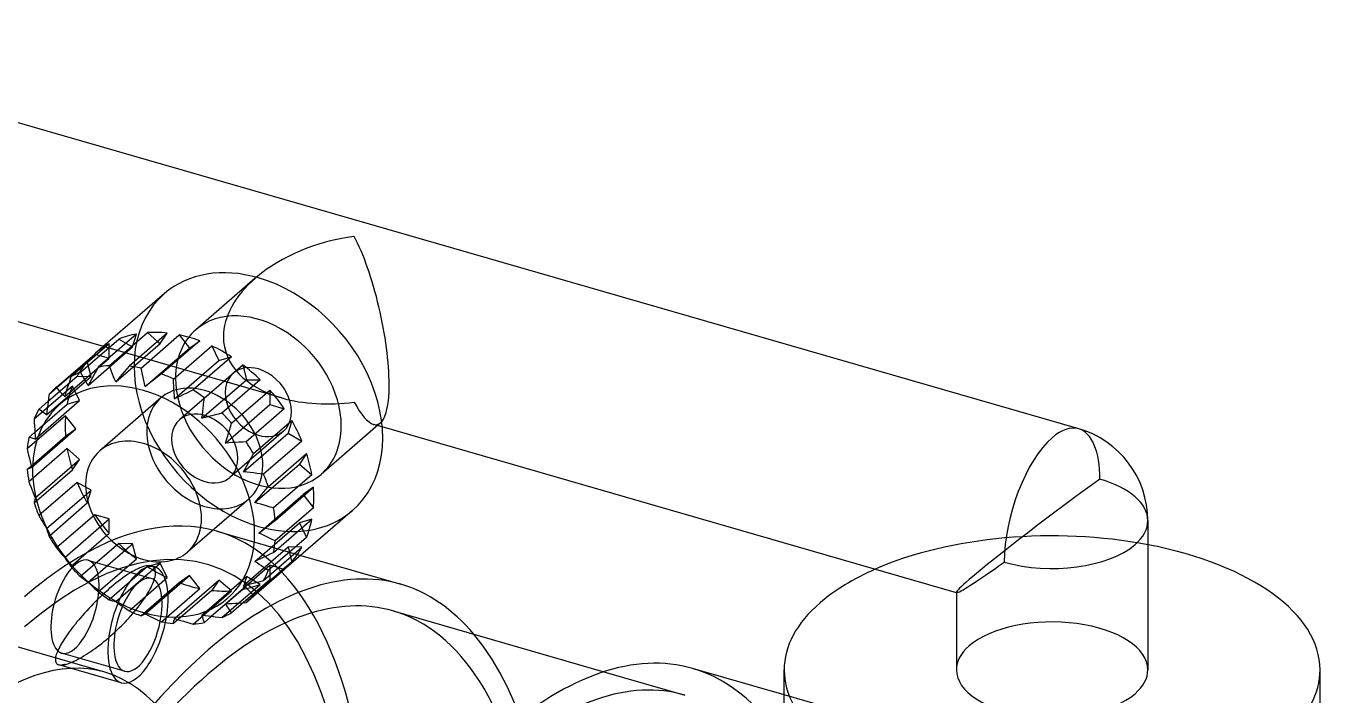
# Model space of a CAD drawing. Header units: millimetres. Extents: x -48 to 306, y -72 to 443.
# Drawn here: x 74.6 to 289.3, y 331.6 to 442.6 of the extents above; entities that cross this region are included whole.
import ezdxf

# ---------------------------------------------------------------- set-up
doc = ezdxf.new("R2010")
doc.units = ezdxf.units.MM
doc.layers.add('MAIN-1', color=7, linetype='Continuous')
doc.layers.add('MAIN-2', color=7, linetype='Continuous')

msp = doc.modelspace()

# ---------------------------------------------------------------- linework, layer by layer
at = {"layer": 'MAIN-1'}
for p, q in [((249.26, 375.8), (17.71, 442.64)), ((87.49, 389.45), (20.34, 408.84)), ((97.62, 398.22), (86.19, 388.33)), ((92.96, 391.51), (86.61, 386.01)), ((88.47, 386.25), (94.82, 391.75)), ((98.09, 391.68), (91.74, 386.18)), ((93.73, 385.87), (100.08, 391.37)), ((94.82, 391.75), (96.49, 390.3)), ((100.08, 391.37), (101.77, 389.19)), ((88.44, 389.9), (82.09, 384.4)), ((83.68, 385.17), (90.03, 390.67)), ((90.03, 390.67), (91.22, 390.01)), ((94.41, 382.81), (101.77, 389.19)), ((103.46, 390.39), (97.11, 384.89)), ((99.11, 384.05), (105.46, 389.55)), ((101.77, 389.19), (103.46, 390.39)), ((105.46, 389.55), (106.66, 387.14)), ((79.7, 382.7), (86.05, 388.2)), ((86.05, 388.2), (86.37, 388.11)), ((99.29, 380.76), (106.66, 387.14)), ((108.73, 387.73), (102.38, 382.23)), ((104.24, 380.93), (110.59, 386.43)), ((106.66, 387.14), (108.73, 387.73)), ((110.59, 386.43), (111.21, 383.94)), ((82.09, 384.4), (81.91, 383.83)), ((83.9, 384.79), (83.68, 385.17)), ((84.12, 384.42), (83.9, 384.79)), ((84.34, 384.05), (84.12, 384.42)), ((85.77, 384.47), (85.5, 383.97)), ((86.04, 384.97), (85.77, 384.47)), ((86.32, 385.49), (86.04, 384.97)), ((86.61, 386.01), (86.32, 385.49)), ((88.65, 385.78), (88.47, 386.25)), ((88.83, 385.32), (88.65, 385.78)), ((89, 384.87), (88.83, 385.32)), ((89.18, 384.43), (89, 384.87)), ((89.35, 384), (89.18, 384.43)), ((90.23, 384.41), (89.88, 383.99)), ((90.6, 384.84), (90.23, 384.41)), ((90.97, 385.28), (90.6, 384.84)), ((91.35, 385.72), (90.97, 385.28)), ((91.74, 386.18), (91.35, 385.72)), ((93.85, 385.33), (93.73, 385.87)), ((93.96, 384.81), (93.85, 385.33)), ((94.07, 384.29), (93.96, 384.81)), ((94.18, 383.79), (94.07, 384.29)), ((96.64, 384.53), (96.18, 384.17)), ((97.11, 384.89), (96.64, 384.53)), ((79.93, 382.43), (79.7, 382.7)), ((80.16, 382.16), (79.93, 382.43)), ((80.39, 381.89), (80.16, 382.16)), ((81.39, 382.18), (81.23, 381.65)), ((81.56, 382.72), (81.39, 382.18)), ((81.73, 383.27), (81.56, 382.72)), ((81.91, 383.83), (81.73, 383.27)), ((84.55, 383.7), (84.34, 384.05)), ((84.76, 383.35), (84.55, 383.7)), ((84.98, 383), (84.76, 383.35)), ((85.23, 383.48), (84.98, 383)), ((85.5, 383.97), (85.23, 383.48)), ((89.53, 383.57), (89.35, 384)), ((89.88, 383.99), (89.53, 383.57)), ((94.29, 383.29), (94.18, 383.79)), ((94.41, 382.81), (94.29, 383.29)), ((94.84, 383.14), (94.41, 382.81)), ((95.27, 383.47), (94.84, 383.14)), ((95.72, 383.82), (95.27, 383.47)), ((96.18, 384.17), (95.72, 383.82)), ((99.14, 383.48), (99.11, 384.05)), ((99.16, 382.91), (99.14, 383.48)), ((99.19, 382.36), (99.16, 382.91)), ((99.22, 381.81), (99.19, 382.36)), ((102.38, 382.23), (101.84, 381.97)), ((103.84, 377.56), (111.21, 383.94)), ((113.51, 383.89), (107.16, 378.39)), ((108.76, 376.7), (115.11, 382.2)), ((111.21, 383.94), (113.51, 383.89)), ((115.11, 382.2), (115.11, 379.81)), ((76.78, 379.02), (78.33, 380.37)), ((78.32, 380.3), (78.26, 379.73)), ((78.4, 380.87), (78.32, 380.3)), ((78.47, 381.46), (78.4, 380.87)), ((80.62, 381.63), (80.39, 381.89)), ((80.84, 381.38), (80.62, 381.63)), ((81.07, 381.13), (80.84, 381.38)), ((81.23, 381.65), (81.07, 381.13)), ((99.26, 381.28), (99.22, 381.81)), ((99.29, 380.76), (99.26, 381.28)), ((99.78, 380.99), (99.29, 380.76)), ((100.28, 381.23), (99.78, 380.99)), ((100.79, 381.47), (100.28, 381.23)), ((101.31, 381.72), (100.79, 381.47)), ((101.84, 381.97), (101.31, 381.72)), ((104.09, 379.76), (104.16, 380.34)), ((104.16, 380.34), (104.24, 380.93)), ((77, 378.86), (76.78, 379.02)), ((77.22, 378.69), (77, 378.86)), ((77.43, 378.54), (77.22, 378.69)), ((77.65, 378.39), (77.43, 378.54)), ((77.86, 378.24), (77.65, 378.39)), ((78.07, 378.09), (77.86, 378.24)), ((78.13, 378.63), (78.07, 378.09)), ((78.19, 379.17), (78.13, 378.63)), ((78.26, 379.73), (78.19, 379.17)), ((103.84, 377.56), (103.9, 378.09)), ((103.9, 378.09), (103.96, 378.64)), ((103.96, 378.64), (104.02, 379.2)), ((104.02, 379.2), (104.09, 379.76)), ((104.91, 377.82), (104.37, 377.69)), ((105.45, 377.96), (104.91, 377.82)), ((106.01, 378.1), (105.45, 377.96)), ((106.58, 378.24), (106.01, 378.1)), ((107.16, 378.39), (106.58, 378.24)), ((107.75, 373.43), (115.11, 379.81)), ((117.5, 379.12), (111.15, 373.62)), ((115.11, 379.81), (117.5, 379.12)), ((76.01, 377.38), (76.03, 376.81)), ((76.03, 376.81), (76.06, 376.24)), ((76.06, 376.24), (76.09, 375.69)), ((76.09, 375.69), (76.12, 375.15)), ((104.37, 377.69), (103.84, 377.56)), ((108.4, 375.57), (108.58, 376.13)), ((108.58, 376.13), (108.76, 376.7)), ((112.38, 371.67), (118.73, 377.17)), ((118.73, 377.17), (118.11, 375.04)), ((229.01, 348.6), (133.75, 376.1)), ((75.13, 374.37), (76.12, 375.22)), ((75.31, 374.32), (75.13, 374.37)), ((75.49, 374.27), (75.31, 374.32)), ((75.66, 374.22), (75.49, 374.27)), ((75.84, 374.17), (75.66, 374.22)), ((76.01, 374.13), (75.84, 374.17)), ((76.19, 374.09), (76.01, 374.13)), ((76.12, 375.15), (76.15, 374.61)), ((76.15, 374.61), (76.19, 374.09)), ((107.75, 373.43), (107.9, 373.95)), ((107.9, 373.95), (108.07, 374.48)), ((108.07, 374.48), (108.23, 375.02)), ((108.23, 375.02), (108.4, 375.57)), ((109.97, 373.55), (109.4, 373.52)), ((110.56, 373.59), (109.97, 373.55)), ((111.15, 373.62), (110.56, 373.59)), ((110.74, 368.66), (118.11, 375.04)), ((120.42, 373.76), (114.07, 368.26)), ((118.11, 375.04), (120.42, 373.76)), ((74.87, 372.45), (74.98, 371.92)), ((74.98, 371.92), (75.09, 371.39)), ((75.09, 371.39), (75.21, 370.88)), ((108.29, 373.46), (107.75, 373.43)), ((108.84, 373.49), (108.29, 373.46)), ((109.4, 373.52), (108.84, 373.49)), ((112.09, 371.15), (112.38, 371.67)), ((114.84, 366.17), (121.19, 371.67)), ((121.19, 371.67), (119.99, 369.95)), ((74.87, 369.07), (75.49, 369.61)), ((75.21, 370.88), (75.32, 370.37)), ((75.32, 369.28), (75.21, 369.23)), ((75.32, 370.37), (75.43, 369.88)), ((75.43, 369.33), (75.32, 369.28)), ((75.43, 369.88), (75.55, 369.39)), ((75.55, 369.39), (75.43, 369.33)), ((111, 369.14), (111.26, 369.63)), ((111.26, 369.63), (111.53, 370.12)), ((111.53, 370.12), (111.81, 370.63)), ((111.81, 370.63), (112.09, 371.15)), ((112.63, 363.57), (119.99, 369.95)), ((119.99, 369.95), (122.06, 368.15)), ((74.98, 369.12), (74.87, 369.07)), ((75.09, 369.17), (74.98, 369.12)), ((75.21, 369.23), (75.09, 369.17)), ((110.74, 368.66), (111, 369.14)), ((111.27, 368.59), (110.74, 368.66)), ((111.81, 368.52), (111.27, 368.59)), ((112.36, 368.46), (111.81, 368.52)), ((112.92, 368.39), (112.36, 368.46)), ((113.49, 368.32), (112.92, 368.39)), ((114.07, 368.26), (113.49, 368.32)), ((122.06, 368.15), (115.71, 362.66)), ((75.13, 367), (75.31, 366.53)), ((75.31, 366.53), (75.49, 366.07)), ((75.49, 366.07), (75.66, 365.62)), ((75.66, 365.62), (75.84, 365.18)), ((75.84, 365.18), (76.01, 364.75)), ((113.7, 364.83), (114.07, 365.27)), ((114.07, 365.27), (114.45, 365.72)), ((114.45, 365.72), (114.84, 366.17)), ((115.98, 360.58), (122.33, 366.08)), ((76.01, 364.75), (76.19, 364.32)), ((76.03, 363.62), (76.01, 363.48)), ((76.06, 363.76), (76.03, 363.62)), ((76.09, 363.9), (76.06, 363.76)), ((76.12, 364.04), (76.09, 363.9)), ((76.15, 364.18), (76.12, 364.04)), ((76.19, 364.32), (76.15, 364.18)), ((112.63, 363.57), (112.98, 363.98)), ((113.12, 363.42), (112.63, 363.57)), ((112.98, 363.98), (113.33, 364.4)), ((113.62, 363.27), (113.12, 363.42)), ((113.33, 364.4), (113.7, 364.83)), ((114.13, 363.11), (113.62, 363.27)), ((114.65, 362.96), (114.13, 363.11)), ((115.17, 362.81), (114.65, 362.96)), ((115.71, 362.66), (115.17, 362.81)), ((120.76, 364.72), (122.33, 362.7)), ((76.78, 361.4), (77, 361.02)), ((77, 361.02), (77.22, 360.64)), ((115.71, 355.28), (122.06, 360.78)), ((122.33, 362.7), (115.98, 357.2)), ((128.79, 362.22), (117.36, 352.32)), ((77.22, 360.64), (77.43, 360.28)), ((77.43, 360.28), (77.65, 359.92)), ((77.65, 359.92), (77.86, 359.57)), ((77.86, 359.57), (78.07, 359.23)), ((78.07, 359.23), (78.13, 359.02)), ((78.13, 359.02), (78.19, 358.82)), ((78.19, 358.82), (78.26, 358.61)), ((78.26, 358.61), (78.32, 358.4)), ((113.27, 358.5), (113.7, 358.83)), ((113.7, 358.29), (113.27, 358.5)), ((113.7, 358.83), (114.14, 359.17)), ((114.14, 359.17), (114.58, 359.51)), ((114.58, 359.51), (115.04, 359.86)), ((115.04, 359.86), (115.5, 360.22)), ((115.5, 360.22), (115.98, 360.58)), ((120.41, 359.35), (121.19, 357.77)), ((260.73, 360.55), (260.73, 335.8)), ((78.32, 358.4), (78.4, 358.19)), ((78.4, 358.19), (78.47, 357.98)), ((114.14, 358.07), (113.7, 358.29)), ((114.58, 357.86), (114.14, 358.07)), ((115.04, 357.64), (114.58, 357.86)), ((121.19, 357.77), (114.84, 352.27)), ((115.5, 357.42), (115.04, 357.64)), ((115.98, 357.2), (115.5, 357.42)), ((79.7, 356.03), (79.93, 355.75)), ((79.93, 355.75), (80.16, 355.48)), ((80.16, 355.48), (80.39, 355.22)), ((80.39, 355.22), (80.62, 354.96)), ((80.62, 354.96), (80.84, 354.71)), ((80.84, 354.71), (81.07, 354.46)), ((81.07, 354.46), (81.23, 354.21)), ((81.23, 354.21), (81.39, 353.96)), ((113.12, 354.04), (113.62, 354.27)), ((113.62, 354.27), (114.13, 354.52)), ((114.07, 350.63), (120.42, 356.13)), ((114.13, 354.52), (114.65, 354.77)), ((114.65, 354.77), (115.17, 355.02)), ((115.17, 355.02), (115.71, 355.28)), ((118.53, 354.49), (118.73, 353.69)), ((120.21, 354.79), (136.8, 349.99)), ((81.39, 353.96), (81.56, 353.71)), ((81.56, 353.71), (81.73, 353.46)), ((81.73, 353.46), (81.91, 353.2)), ((81.91, 353.2), (82.09, 352.95)), ((111.15, 346.95), (117.5, 352.45)), ((118.73, 353.69), (112.38, 348.19)), ((112.63, 353.8), (113.12, 354.04)), ((112.98, 353.55), (112.63, 353.8)), ((113.33, 353.3), (112.98, 353.55)), ((113.7, 353.05), (113.33, 353.3)), ((114.07, 352.79), (113.7, 353.05)), ((114.45, 352.53), (114.07, 352.79)), ((114.84, 352.27), (114.45, 352.53)), ((83.68, 351.26), (83.9, 351.1)), ((83.9, 351.1), (84.12, 350.93)), ((84.12, 350.93), (84.34, 350.78)), ((84.34, 350.78), (84.55, 350.63)), ((84.55, 350.63), (84.76, 350.48)), ((84.76, 350.48), (84.98, 350.33)), ((84.98, 350.33), (85.23, 350.07)), ((85.23, 350.07), (85.5, 349.81)), ((110.74, 349.8), (111.27, 349.93)), ((111.27, 349.93), (111.81, 350.06)), ((111.81, 350.06), (112.36, 350.2)), ((112.36, 350.2), (112.92, 350.34)), ((112.92, 350.34), (113.49, 350.48)), ((113.49, 350.48), (114.07, 350.63)), ((85.5, 349.81), (85.77, 349.54)), ((85.77, 349.54), (86.04, 349.27)), ((86.04, 349.27), (86.32, 349)), ((86.32, 349), (86.61, 348.73)), ((111, 349.54), (110.74, 349.8)), ((111.26, 349.27), (111, 349.54)), ((111.53, 349), (111.26, 349.27)), ((111.81, 348.74), (111.53, 349)), ((112.09, 348.46), (111.81, 348.74)), ((112.38, 348.19), (112.09, 348.46)), ((228.98, 348.61), (228.98, 335.8)), ((88.47, 347.42), (88.65, 347.36)), ((88.65, 347.36), (88.83, 347.31)), ((88.83, 347.31), (89, 347.27)), ((89, 347.27), (89.18, 347.22)), ((89.18, 347.22), (89.35, 347.18)), ((89.35, 347.18), (89.53, 347.14)), ((89.53, 347.14), (89.88, 346.88)), ((89.88, 346.88), (90.23, 346.63)), ((90.23, 346.63), (90.6, 346.38)), ((90.6, 346.38), (90.97, 346.12)), ((90.97, 346.12), (91.35, 345.86)), ((91.35, 345.86), (91.74, 345.6)), ((107.75, 346.76), (108.29, 346.78)), ((107.9, 346.51), (107.75, 346.76)), ((108.07, 346.26), (107.9, 346.51)), ((108.23, 346.01), (108.07, 346.26)), ((108.4, 345.76), (108.23, 346.01)), ((108.29, 346.78), (108.84, 346.81)), ((108.58, 345.5), (108.4, 345.76)), ((110.69, 346.92), (108.76, 345.25)), ((108.84, 346.81), (109.4, 346.84)), ((109.4, 346.84), (109.97, 346.88)), ((109.97, 346.88), (110.56, 346.91)), ((110.56, 346.91), (111.15, 346.95)), ((93.73, 344.76), (93.85, 344.81)), ((93.85, 344.81), (93.96, 344.86)), ((93.96, 344.86), (94.07, 344.92)), ((94.07, 344.92), (94.18, 344.97)), ((94.18, 344.97), (94.29, 345.03)), ((94.29, 345.03), (94.41, 345.08)), ((94.41, 345.08), (94.84, 344.87)), ((94.84, 344.87), (95.27, 344.66)), ((95.27, 344.66), (95.72, 344.44)), ((95.72, 344.44), (96.18, 344.22)), ((96.18, 344.22), (96.64, 344.01)), ((96.64, 344.01), (97.11, 343.78)), ((99.88, 344.14), (99.11, 343.47)), ((99.11, 343.47), (99.14, 343.61)), ((99.14, 343.61), (99.16, 343.75)), ((99.16, 343.75), (99.19, 343.9)), ((99.19, 343.9), (99.22, 344.04)), ((99.22, 344.04), (99.26, 344.18)), ((99.26, 344.18), (99.29, 344.32)), ((99.29, 344.32), (99.78, 344.17)), ((99.78, 344.17), (100.28, 344.01)), ((100.28, 344.01), (100.79, 343.86)), ((100.79, 343.86), (101.31, 343.71)), ((101.31, 343.71), (101.84, 343.56)), ((101.84, 343.56), (102.38, 343.4)), ((103.9, 344.68), (103.84, 344.89)), ((103.84, 344.89), (104.37, 344.82)), ((103.96, 344.48), (103.9, 344.68)), ((104.02, 344.27), (103.96, 344.48)), ((104.09, 344.06), (104.02, 344.27)), ((104.16, 343.85), (104.09, 344.06)), ((104.24, 343.64), (104.16, 343.85)), ((105.44, 344.68), (104.24, 343.64)), ((104.37, 344.82), (104.91, 344.75)), ((104.91, 344.75), (105.45, 344.68)), ((105.45, 344.68), (106.01, 344.61)), ((106.01, 344.61), (106.58, 344.55)), ((106.58, 344.55), (107.16, 344.48)), ((108.76, 345.25), (108.58, 345.5)), ((135.53, 345.57), (170.51, 335.47)), ((200.4, 331.64), (185.2, 336.02)), ((200.4, 287.93), (200.4, 335.8)), ((289.3, 287.93), (289.3, 335.8))]:
    msp.add_line(p, q, dxfattribs=at)
msp.add_arc((244.85, 360.55), 15.88, 359.9974, 73.898, dxfattribs=at)
for centre, major_axis, ratio, start_param, end_param in [((129.08, 393.97), (-21.49, -4.72), 0.615841, -1.705331, -0.861501), ((129.08, 393.97), (-3.84, 17.48), 0.249311, -2.293334, -0.722537), ((113.2, 380.22), (15.59, -18), 0.75, 2.284521, 3.141578), ((113.2, 380.22), (15.59, -18), 0.75, -0.000014, 2.284521), ((101.77, 370.33), (15.59, -18), 0.75, 2.726059, 2.89018), ((101.77, 370.33), (15.59, -18), 0.75, 2.46426, 2.62838), ((101.77, 370.33), (15.59, -18), 0.75, 2.284521, 2.366581), ((101.77, 370.33), (15.59, -18), 0.75, 2.20246, 2.284521), ((101.77, 370.33), (15.59, -18), 0.75, 2.987859, 3.141554), ((101.77, 370.33), (15.59, -18), 0.75, 1.940661, 2.104782), ((101.77, 370.33), (15.59, -18), 0.75, 3.141554, 3.151979), ((101.77, 370.33), (15.59, -18), 0.75, 1.678862, 1.842982), ((94.15, 363.73), (13.93, -16.08), 0.75, 2.284521, 5.426113), ((95.42, 364.83), (15.59, -18), 0.75, 2.89018, 2.987859), ((95.42, 364.83), (15.59, -18), 0.75, 2.62838, 2.726059), ((95.42, 364.83), (15.59, -18), 0.75, 2.366581, 2.46426), ((95.42, 364.83), (15.59, -18), 0.75, 2.104782, 2.20246), ((95.42, 364.83), (15.59, -18), 0.75, -3.131206, -3.033527), ((94.15, 363.73), (13.93, -16.08), 0.75, -0.857072, 2.284521), ((95.42, 364.83), (15.59, -18), 0.75, 1.842982, 1.940661), ((101.77, 370.33), (15.59, -18), 0.75, 1.417062, 1.581183), ((129.08, 393.97), (-3.84, 17.48), 0.249311, -2.956996, -2.293334), ((95.42, 364.83), (15.59, -18), 0.75, -2.869407, -2.771728), ((95.42, 364.83), (15.59, -18), 0.75, 1.581183, 1.678862), ((101.77, 370.33), (15.59, -18), 0.75, 1.155263, 1.319383), ((244.85, 360.55), (4.4, 15.25), 0.433013, 0.000007, 0.588003), ((95.42, 364.83), (15.59, -18), 0.75, -2.607607, -2.509929), ((94.15, 363.73), (7.27, -8.4), 0.75, 2.284521, 3.141672), ((95.42, 364.83), (15.59, -18), 0.75, 1.319383, 1.417062), ((244.85, 360.55), (4.4, 15.25), 0.433013, 0.588003, 2.158799), ((94.15, 363.73), (7.27, -8.4), 0.75, -3.141514, -0.857072), ((94.15, 363.73), (7.27, -8.4), 0.75, 0.000079, 2.284521), ((104.31, 372.52), (7.27, -8.4), 0.75, -2.203682, -0.937911), ((101.77, 370.33), (15.59, -18), 0.75, 0.893463, 1.057584), ((95.42, 364.83), (15.59, -18), 0.75, -2.345808, -2.248129), ((95.42, 364.83), (15.59, -18), 0.75, 1.057584, 1.155263), ((101.77, 370.33), (15.59, -18), 0.75, 0.631664, 0.795785), ((95.42, 364.83), (15.59, -18), 0.75, -2.084009, -1.98633), ((95.42, 364.83), (15.59, -18), 0.75, 0.795785, 0.893463), ((101.77, 370.33), (15.59, -18), 0.75, 0.369865, 0.533985), ((244.85, 360.55), (15.88, 0), 0.5, -0.523599, -0.000094), ((95.42, 364.83), (15.59, -18), 0.75, -1.822209, -1.72453), ((95.42, 364.83), (15.59, -18), 0.75, 0.533985, 0.631664), ((244.85, 360.55), (15.88, 0), 0.5, -2.094395, -0.523599), ((244.85, 335.8), (-44.45, 0), 0.5, -3.141581, -1.936004), ((94.15, 363.73), (7.27, -8.4), 0.75, -0.857072, 0.000079), ((101.77, 370.33), (15.59, -18), 0.75, 0.108065, 0.272186), ((74.39, 248.22), (31.92, 110.58), 0.433013, 0.459962, 0.588003), ((95.42, 364.83), (15.59, -18), 0.75, -1.56041, -1.462731), ((104.88, 239.42), (31.92, 110.58), 0.433013, 0.000003, 0.588003), ((95.42, 364.83), (15.59, -18), 0.75, 0.272186, 0.369865), ((101.77, 370.33), (15.59, -18), 0.75, -0.01039, -0.000038), ((101.77, 370.33), (15.59, -18), 0.75, -0.000038, 0.010387), ((244.85, 335.8), (-44.45, 0), 0.5, -0.84979, -0.523599), ((244.85, 360.55), (-15.87, -11.93), 0.042828, 0.033846, 1.014996), ((104.88, 239.42), (31.92, 110.58), 0.433013, -0.283794, 0.000003), ((95.42, 364.83), (15.59, -18), 0.75, -1.29861, -1.200932), ((104.88, 239.42), (30.64, 106.16), 0.433013, -0.000008, 0.588003), ((95.42, 364.83), (15.59, -18), 0.75, 0.010387, 0.108065), ((244.85, 335.8), (-44.45, 0), 0.5, -0.523599, 0.000012), ((95.42, 364.83), (15.59, -18), 0.75, -1.036811, -0.939132), ((95.42, 364.83), (15.59, -18), 0.75, -0.775012, -0.677333), ((95.42, 364.83), (15.59, -18), 0.75, -0.513212, -0.415534), ((95.42, 364.83), (15.59, -18), 0.75, -0.251413, -0.153734), ((104.88, 239.42), (31.92, 110.58), 0.433013, 0.588003, 2.769994), ((153.28, 225.45), (-31.92, -110.58), 0.433013, -3.14159, -2.55359), ((104.88, 239.42), (30.64, 106.16), 0.433013, 0.588003, 3.141593), ((244.85, 335.8), (-44.45, 0), 0.5, 0.000012, 2.617994), ((244.85, 335.8), (15.88, 0), 0.5, 3.141499, 5.759587), ((244.85, 335.8), (15.88, 0), 0.5, -0.523599, -0.000094), ((244.85, 335.8), (-44.45, 0), 0.5, 2.617994, 3.141604)]:
    msp.add_ellipse(centre, major_axis=major_axis, ratio=ratio, start_param=start_param, end_param=end_param, dxfattribs=at)
at = {"layer": 'MAIN-2'}
for p, q in [((112.69, 400.78), (102.81, 392.22)), ((92.34, 389.38), (92.96, 391.51)), ((96.89, 389.95), (98.09, 391.68)), ((84.98, 383), (92.34, 389.38)), ((117.05, 380.92), (87.49, 389.45)), ((88.44, 387.51), (88.44, 389.9)), ((89.53, 383.57), (96.89, 389.95)), ((91.22, 390.01), (92.34, 389.38)), ((96.49, 390.3), (96.89, 389.95)), ((84.82, 386.96), (78.47, 381.46)), ((81.07, 381.13), (88.44, 387.51)), ((85.44, 384.47), (84.82, 386.96)), ((86.37, 388.11), (88.44, 387.51)), ((78.07, 378.09), (85.44, 384.47)), ((78.33, 380.37), (83.13, 384.52)), ((83.13, 384.52), (85.44, 384.47)), ((109.05, 385.02), (100.16, 377.32)), ((82.36, 382.88), (76.01, 377.38)), ((83.55, 380.47), (82.36, 382.88)), ((76.19, 374.09), (83.55, 380.47)), ((81.48, 379.87), (83.55, 380.47)), ((97.04, 380.92), (86.88, 372.13)), ((81.22, 377.95), (74.87, 372.45)), ((76.12, 375.22), (81.48, 379.87)), ((82.91, 375.77), (81.22, 377.95)), ((75.55, 369.39), (82.91, 375.77)), ((81.22, 374.57), (82.91, 375.77)), ((133.47, 376.78), (123.6, 368.22)), ((133.75, 376.1), (132.3, 376.52)), ((75.49, 369.61), (81.22, 374.57)), ((117.36, 375.42), (108.47, 367.72)), ((81.48, 372.5), (75.13, 367)), ((83.55, 370.7), (81.48, 372.5)), ((76.19, 364.32), (83.55, 370.7)), ((82.36, 368.98), (83.55, 370.7)), ((76.01, 363.48), (82.36, 368.98)), ((83.13, 366.89), (76.78, 361.4)), ((78.07, 359.23), (85.44, 365.61)), ((85.44, 365.61), (83.13, 366.89)), ((84.82, 363.48), (85.44, 365.61)), ((122.33, 366.08), (120.64, 364.88)), ((78.47, 357.98), (84.82, 363.48)), ((111.59, 364.12), (101.43, 355.33)), ((113.27, 358.5), (120.64, 364.88)), ((120.64, 364.88), (120.76, 364.72)), ((86.05, 361.53), (79.7, 356.03)), ((81.07, 354.46), (88.44, 360.84)), ((88.44, 360.84), (86.05, 361.53)), ((88.44, 358.45), (88.44, 360.84)), ((122.06, 360.78), (119.99, 360.18)), ((106.32, 358.8), (120.21, 354.79)), ((112.63, 353.8), (119.99, 360.18)), ((119.99, 360.18), (120.41, 359.35)), ((82.09, 352.95), (88.44, 358.45)), ((90.03, 356.76), (83.68, 351.26)), ((84.98, 350.33), (92.34, 356.71)), ((92.34, 356.71), (90.03, 356.76)), ((92.96, 354.22), (92.34, 356.71)), ((86.61, 348.73), (92.96, 354.22)), ((110.74, 349.8), (118.11, 356.18)), ((120.42, 356.13), (118.11, 356.18)), ((118.11, 356.18), (118.53, 354.49)), ((95.44, 350.94), (84.99, 353.96)), ((94.82, 352.92), (88.47, 347.42)), ((89.53, 347.14), (96.89, 353.51)), ((92.57, 352.24), (92.22, 352.04)), ((92.9, 352.42), (92.57, 352.24)), ((93.23, 352.58), (92.9, 352.42)), ((93.54, 352.71), (93.23, 352.58)), ((93.84, 352.83), (93.54, 352.71)), ((94.12, 352.92), (93.84, 352.83)), ((94.38, 353), (94.12, 352.92)), ((94.63, 353.05), (94.38, 353)), ((94.86, 353.07), (94.63, 353.05)), ((96.89, 353.51), (94.82, 352.92)), ((95.07, 353.08), (94.86, 353.07)), ((95.26, 353.06), (95.07, 353.08)), ((95.44, 353.02), (95.26, 353.06)), ((96, 352.87), (95.44, 353.03)), ((95.6, 352.96), (95.44, 353.02)), ((95.75, 352.88), (95.6, 352.96)), ((95.87, 352.77), (95.75, 352.88)), ((95.97, 352.65), (95.87, 352.77)), ((96.05, 352.5), (95.97, 352.65)), ((96.1, 352.33), (96.05, 352.5)), ((96.13, 352.14), (96.1, 352.33)), ((96.14, 351.93), (96.13, 352.14)), ((98.09, 351.1), (96.89, 353.51)), ((107.75, 346.76), (115.11, 353.14)), ((115.11, 353.14), (115.11, 350.75)), ((117.5, 352.45), (115.11, 353.14)), ((89.6, 350.21), (89.22, 349.9)), ((89.98, 350.5), (89.6, 350.21)), ((90.36, 350.79), (89.98, 350.5)), ((90.74, 351.07), (90.36, 350.79)), ((91.12, 351.34), (90.74, 351.07)), ((91.49, 351.59), (91.12, 351.34)), ((91.86, 351.82), (91.49, 351.59)), ((91.74, 345.6), (98.09, 351.1)), ((92.22, 352.04), (91.86, 351.82)), ((100.08, 350.26), (93.73, 344.76)), ((94.41, 345.08), (101.77, 351.46)), ((95.54, 349.79), (95.68, 350.11)), ((95.68, 350.11), (95.81, 350.4)), ((95.81, 350.4), (95.91, 350.69)), ((95.91, 350.69), (95.99, 350.96)), ((95.99, 350.96), (96.06, 351.22)), ((96.06, 351.22), (96.11, 351.47)), ((96.11, 351.47), (96.14, 351.71)), ((96.14, 351.71), (96.14, 351.93)), ((99.29, 344.32), (106.66, 350.7)), ((101.77, 351.46), (100.08, 350.26)), ((103.46, 349.28), (101.77, 351.46)), ((103.84, 344.89), (111.21, 351.27)), ((106.66, 350.7), (105.46, 348.97)), ((108.73, 348.9), (106.66, 350.7)), ((107.16, 344.48), (113.51, 349.98)), ((111.21, 351.27), (110.59, 349.14)), ((115.11, 350.75), (110.69, 346.92)), ((113.51, 349.98), (111.21, 351.27)), ((86.94, 347.87), (86.56, 347.5)), ((87.32, 348.23), (86.94, 347.87)), ((87.71, 348.58), (87.32, 348.23)), ((88.09, 348.93), (87.71, 348.58)), ((88.47, 349.27), (88.09, 348.93)), ((88.85, 349.59), (88.47, 349.27)), ((89.22, 349.9), (88.85, 349.59)), ((94.34, 347.71), (94.58, 348.08)), ((94.58, 348.08), (94.81, 348.44)), ((94.81, 348.44), (95.02, 348.79)), ((95.02, 348.79), (95.21, 349.13)), ((95.21, 349.13), (95.39, 349.47)), ((95.39, 349.47), (95.54, 349.79)), ((97.11, 343.78), (103.46, 349.28)), ((105.46, 348.97), (99.88, 344.14)), ((102.38, 343.4), (108.73, 348.9)), ((110.59, 349.14), (105.44, 344.68)), ((228.98, 348.65), (228.98, 348.61)), ((85.07, 345.98), (84.72, 345.59)), ((85.44, 346.36), (85.07, 345.98)), ((85.8, 346.74), (85.44, 346.36)), ((86.18, 347.12), (85.8, 346.74)), ((86.56, 347.5), (86.18, 347.12)), ((92.63, 345.45), (92.94, 345.83)), ((92.94, 345.83), (93.24, 346.2)), ((93.24, 346.2), (93.53, 346.58)), ((93.53, 346.58), (93.81, 346.96)), ((93.81, 346.96), (94.08, 347.34)), ((94.08, 347.34), (94.34, 347.71)), ((83.11, 343.74), (82.84, 343.4)), ((83.39, 344.08), (83.11, 343.74)), ((83.71, 344.45), (83.39, 344.08)), ((84.03, 344.83), (83.71, 344.45)), ((84.37, 345.21), (84.03, 344.83)), ((84.72, 345.59), (84.37, 345.21)), ((90.81, 343.44), (91.14, 343.78)), ((91.14, 343.78), (91.45, 344.12)), ((91.45, 344.12), (91.76, 344.45)), ((91.76, 344.45), (92.05, 344.78)), ((92.05, 344.78), (92.34, 345.11)), ((92.34, 345.11), (92.63, 345.45)), ((81.36, 341.43), (81.15, 341.11)), ((81.59, 341.76), (81.36, 341.43)), ((81.83, 342.09), (81.59, 341.76)), ((82.07, 342.42), (81.83, 342.09)), ((82.32, 342.75), (82.07, 342.42)), ((82.58, 343.08), (82.32, 342.75)), ((82.84, 343.4), (82.58, 343.08)), ((88.32, 341.11), (88.69, 341.43)), ((88.69, 341.43), (89.06, 341.76)), ((89.06, 341.76), (89.42, 342.09)), ((89.42, 342.09), (89.78, 342.43)), ((89.78, 342.43), (90.13, 342.77)), ((90.13, 342.77), (90.47, 343.11)), ((90.47, 343.11), (90.81, 343.44)), ((87.72, 335.41), (67.54, 341.24)), ((80.1, 339.33), (79.97, 339.06)), ((80.24, 339.6), (80.1, 339.33)), ((80.39, 339.89), (80.24, 339.6)), ((80.56, 340.18), (80.39, 339.89)), ((80.74, 340.48), (80.56, 340.18)), ((80.94, 340.79), (80.74, 340.48)), ((81.15, 341.11), (80.94, 340.79)), ((85.75, 339.09), (86.1, 339.35)), ((86.1, 339.35), (86.47, 339.62)), ((86.47, 339.62), (86.84, 339.9)), ((86.84, 339.9), (87.21, 340.19)), ((87.21, 340.19), (87.58, 340.49)), ((87.58, 340.49), (87.95, 340.8)), ((87.95, 340.8), (88.32, 341.11)), ((79.54, 337.74), (79.53, 337.56)), ((79.53, 337.56), (79.53, 337.39)), ((79.53, 337.39), (79.55, 337.23)), ((79.57, 337.93), (79.54, 337.74)), ((79.55, 337.23), (79.59, 337.09)), ((79.62, 338.13), (79.57, 337.93)), ((79.59, 337.09), (79.65, 336.96)), ((79.68, 338.34), (79.62, 338.13)), ((79.76, 338.57), (79.68, 338.34)), ((79.86, 338.81), (79.76, 338.57)), ((79.97, 339.06), (79.86, 338.81)), ((91, 335.57), (80.55, 338.59)), ((82, 336.95), (82.3, 337.08)), ((82.3, 337.08), (82.61, 337.22)), ((82.61, 337.22), (82.94, 337.37)), ((82.94, 337.37), (83.27, 337.55)), ((83.27, 337.55), (83.62, 337.73)), ((83.62, 337.73), (83.97, 337.94)), ((83.97, 337.94), (84.32, 338.15)), ((84.32, 338.15), (84.68, 338.37)), ((84.68, 338.37), (85.04, 338.61)), ((85.04, 338.61), (85.39, 338.85)), ((85.39, 338.85), (85.75, 339.09)), ((79.65, 336.96), (79.73, 336.85)), ((79.73, 336.85), (79.83, 336.76)), ((79.83, 336.76), (79.95, 336.69)), ((79.95, 336.69), (80.09, 336.64)), ((80.09, 336.64), (80.15, 336.62)), ((90.45, 333.65), (80.09, 336.64)), ((80.15, 336.62), (80.22, 336.61)), ((80.22, 336.61), (80.29, 336.6)), ((80.29, 336.6), (80.37, 336.59)), ((80.37, 336.59), (80.45, 336.59)), ((80.45, 336.59), (80.53, 336.59)), ((81.2, 336.69), (81.45, 336.76)), ((81.45, 336.76), (81.72, 336.85)), ((81.72, 336.85), (82, 336.95)), ((170.51, 335.47), (183.92, 331.6)), ((215.68, 327.22), (200.4, 331.64))]:
    msp.add_line(p, q, dxfattribs=at)
for centre, major_axis, ratio, start_param, end_param in [((129.08, 393.97), (-21.49, -4.72), 0.615841, -0.849968, -0.134535), ((129.08, 393.97), (-21.49, -4.72), 0.615841, -0.861501, -0.849968), ((113.2, 380.22), (15.59, -18), 0.75, 3.141578, 5.426113), ((113.2, 380.22), (-10.39, 12), 0.75, -2.427868, -0.000041), ((113.2, 380.22), (-10.39, 12), 0.75, -0.000041, 0.713724), ((129.08, 393.97), (-21.49, -4.72), 0.615841, -0.134535, 0.850944), ((101.77, 370.33), (15.59, -18), 0.75, -3.033527, -2.869407), ((113.2, 380.22), (-4.16, 4.8), 0.75, 0.000079, 2.284521), ((113.2, 380.22), (-4.16, 4.8), 0.75, -0.857072, 0.000079), ((113.2, 380.22), (-4.16, 4.8), 0.75, -3.141514, -0.857072), ((101.77, 370.33), (15.59, -18), 0.75, -2.771728, -2.607607), ((104.31, 372.52), (7.27, -8.4), 0.75, 2.284521, 3.141672), ((113.2, 380.22), (-10.39, 12), 0.75, 0.713724, 3.141552), ((104.31, 372.52), (7.27, -8.4), 0.75, 0.000079, 2.284521), ((104.31, 372.52), (7.27, -8.4), 0.75, -3.141514, -2.203682), ((129.08, 393.97), (-21.49, -4.72), 0.615841, 0.850944, 1.436262), ((129.08, 393.97), (-3.84, 17.48), 0.249311, 2.419055, 3.004373), ((101.77, 370.33), (15.59, -18), 0.75, -2.509929, -2.345808), ((104.31, 372.52), (-4.16, 4.8), 0.75, -0.857072, 0.000079), ((104.31, 372.52), (-4.16, 4.8), 0.75, -3.141514, -0.857072), ((104.31, 372.52), (-4.16, 4.8), 0.75, 0.000079, 2.284521), ((113.2, 380.22), (-10.39, 12), 0.75, 3.141552, 3.855317), ((129.08, 393.97), (-3.84, 17.48), 0.249311, 3.004373, 3.274419), ((129.08, 393.97), (-3.84, 17.48), 0.249311, -3.008767, -2.956996), ((244.85, 360.55), (4.4, 15.25), 0.433013, -0.982794, 0.000007), ((113.2, 380.22), (-4.16, 4.8), 0.75, 2.284521, 3.141672), ((101.77, 370.33), (15.59, -18), 0.75, -2.248129, -2.084009), ((74.39, 248.22), (-30.33, -105.05), 0.433013, 0.588003, 3.729595), ((104.31, 372.52), (-4.16, 4.8), 0.75, 2.284521, 3.141672), ((244.85, 360.55), (-15.87, -11.93), 0.042828, -2.126597, -0.555801), ((244.85, 360.55), (15.88, 0), 0.5, -0.000094, 1.047198), ((101.77, 370.33), (15.59, -18), 0.75, -1.98633, -1.822209), ((104.31, 372.52), (7.27, -8.4), 0.75, -0.937911, -0.857072), ((104.31, 372.52), (7.27, -8.4), 0.75, -0.857072, 0.000079), ((74.39, 248.22), (31.92, 110.58), 0.433013, 0.000003, 0.459962), ((101.77, 370.33), (15.59, -18), 0.75, -1.72453, -1.56041), ((113.2, 380.22), (15.59, -18), 0.75, -0.857072, -0.000014), ((74.39, 248.22), (31.92, 110.58), 0.433013, -1.593989, 0.000003), ((244.85, 335.8), (-44.45, 0), 0.5, -1.936004, -0.84979), ((101.77, 370.33), (15.59, -18), 0.75, -1.462731, -1.29861), ((82.77, 346.28), (-2.22, -7.69), 0.433013, -3.141586, -1.375493), ((82.77, 346.28), (-2.22, -7.69), 0.433013, 1.7661, 3.141599), ((93.22, 343.26), (-2.77, -9.61), 0.433013, -3.141586, -1.375493), ((101.77, 370.33), (15.59, -18), 0.75, -1.200932, -1.036811), ((93.22, 343.26), (-2.77, -9.61), 0.433013, 1.7661, 3.141599), ((101.77, 370.33), (15.59, -18), 0.75, -0.153734, -0.01039), ((93.22, 343.26), (-2.22, -7.69), 0.433013, -3.141586, -1.375493), ((93.22, 343.26), (-2.22, -7.69), 0.433013, 1.7661, 3.141599), ((101.77, 370.33), (15.59, -18), 0.75, -0.939132, -0.857072), ((101.77, 370.33), (15.59, -18), 0.75, -0.415534, -0.251413), ((244.85, 360.55), (-15.87, -11.93), 0.042828, -0.555801, -0.032148), ((101.77, 370.33), (15.59, -18), 0.75, -0.857072, -0.775012), ((101.77, 370.33), (15.59, -18), 0.75, -0.677333, -0.513212), ((244.85, 360.55), (-15.87, -11.93), 0.042828, -0.032148, 0.033846), ((82.77, 346.28), (-2.22, -7.69), 0.433013, -1.375493, 0.000007), ((82.77, 346.28), (-2.22, -7.69), 0.433013, 0.000007, 1.7661), ((93.22, 343.26), (-2.77, -9.61), 0.433013, 0.000007, 1.7661), ((93.22, 343.26), (-2.22, -7.69), 0.433013, 0.000007, 1.7661), ((104.88, 239.42), (30.64, 106.16), 0.433013, -0.730113, -0.000008), ((244.85, 335.8), (15.88, 0), 0.5, -0.000094, 2.617994), ((93.22, 343.26), (-2.77, -9.61), 0.433013, -1.375493, 0.000007), ((93.22, 343.26), (-2.22, -7.69), 0.433013, -1.375493, 0.000007), ((104.88, 239.42), (31.92, 110.58), 0.433013, -1.593989, -0.283794), ((244.85, 335.8), (15.88, 0), 0.5, 2.617994, 3.141499), ((63.46, 251.37), (-24.26, -84.04), 0.433013, -3.141592, -2.55359), ((63.46, 251.37), (-24.26, -84.04), 0.433013, 0.588003, 3.141593), ((63.94, 251.23), (24.53, 84.96), 0.433013, 0.187122, 0.203485), ((82.77, 346.28), (-2.77, -9.61), 0.433013, 0.122898, 0.267709), ((153.28, 225.45), (-31.92, -110.58), 0.433013, 1.547604, 3.141596), ((153.28, 225.45), (30.64, 106.16), 0.433013, -0.000008, 0.588003)]:
    msp.add_ellipse(centre, major_axis=major_axis, ratio=ratio, start_param=start_param, end_param=end_param, dxfattribs=at)

doc.saveas('drawing.dxf')
